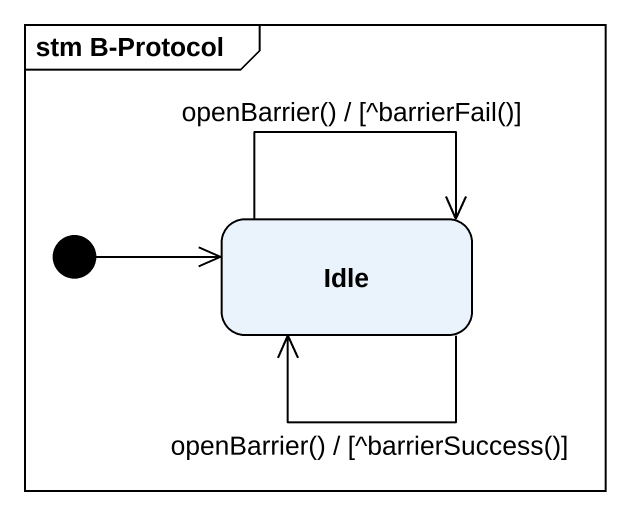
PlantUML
@startuml
mainframe stm B-Protocol
hide empty description
state Idle
[*] -right-> Idle
Idle --> Idle : openBarrier() / [^barrierSuccess()]
Idle --> Idle : openBarrier() / [^barrierFail()]
@enduml
